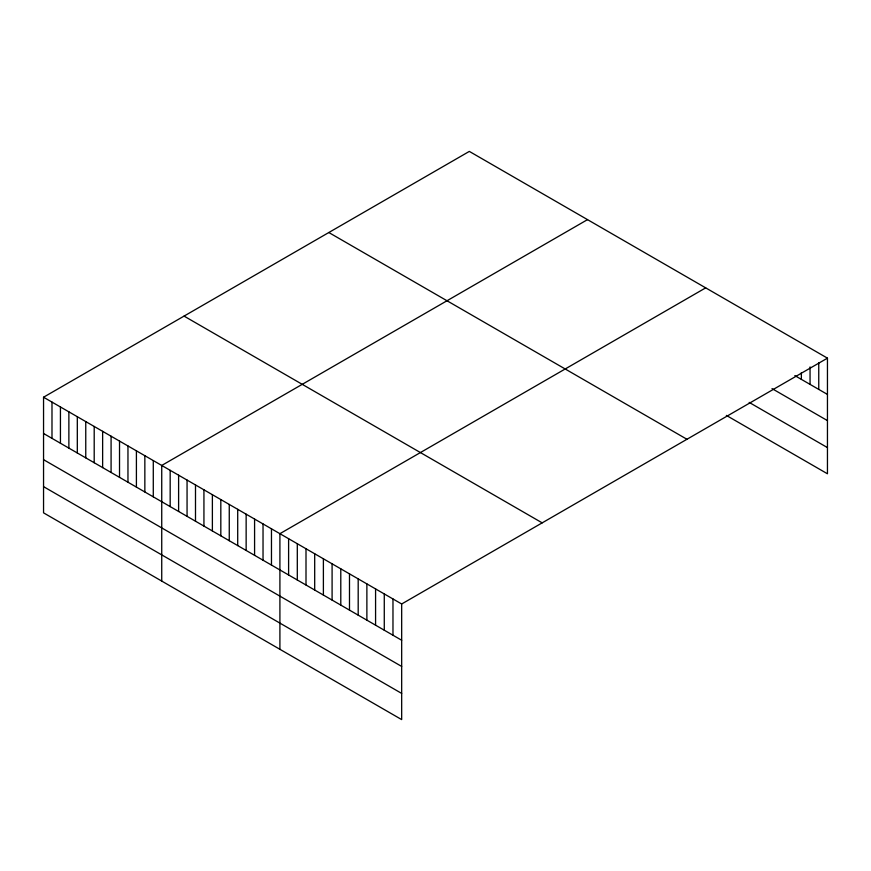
<?xml version="1.0" encoding="UTF-8"?>
<svg xmlns="http://www.w3.org/2000/svg" width="871" height="871" viewBox="0 0 871 871"><rect width="100%" height="100%" fill="white"/><g stroke="black" fill="none" stroke-linecap="round" stroke-linejoin="round"><path stroke-width="1.31" d="M827.45 358.155L401.673 603.984L401.673 719.598L43.55 512.845L43.55 397.22L469.327 151.402L827.45 358.155L827.45 473.78L726.349 415.402M587.511 219.634L161.734 465.452L161.734 581.077M705.684 287.865L279.907 533.683L279.907 649.298M794.831 375.597L827.45 394.421M772.011 388.597L827.45 420.606M749.18 402.402L827.45 447.596M328.824 232.524L686.947 439.278M184.053 316.097L542.176 522.861M43.55 397.22L401.673 603.984M43.55 433.486L401.673 640.25M43.55 459.67L401.673 666.435M43.55 486.649L401.673 693.414M818.751 362.543L818.751 389.402M810.052 366.92L810.052 384.383M801.364 372.646L801.364 379.364M392.973 598.954L392.973 635.22M384.274 593.935L384.274 630.201M375.575 588.916L375.575 625.182M366.876 583.897L366.876 620.163M358.188 578.877L358.188 615.144M349.489 573.847L349.489 610.114M340.79 568.828L340.79 605.095M332.091 563.809L332.091 600.075M323.391 558.79L323.391 595.056M314.692 553.771L314.692 590.037M306.004 548.752L306.004 585.007M297.305 543.722L297.305 579.988M288.606 538.703L288.606 574.969M271.469 528.806L271.469 565.072M263.031 523.939L263.031 560.205M254.582 519.062L254.582 555.328M246.145 514.184L246.145 550.45M237.707 509.317L237.707 545.584M229.258 504.44L229.258 540.706M220.82 499.562L220.82 535.828M212.382 494.695L212.382 530.962M203.934 489.818L203.934 526.084M195.496 484.951L195.496 521.217M187.058 480.073L187.058 516.34M178.609 475.196L178.609 511.462M170.172 470.329L170.172 506.595M153.285 460.574L153.285 496.84M144.847 455.707L144.847 491.973M136.409 450.83L136.409 487.096M127.961 445.963L127.961 482.218M119.523 441.085L119.523 477.352M111.085 436.208L111.085 472.474M102.636 431.341L102.636 467.607M94.199 426.463L94.199 462.73M85.761 421.586L85.761 457.852M77.312 416.719L77.312 452.985M68.874 411.841L68.874 448.108M60.437 406.964L60.437 443.23M51.988 402.097L51.988 438.363"/></g></svg>
